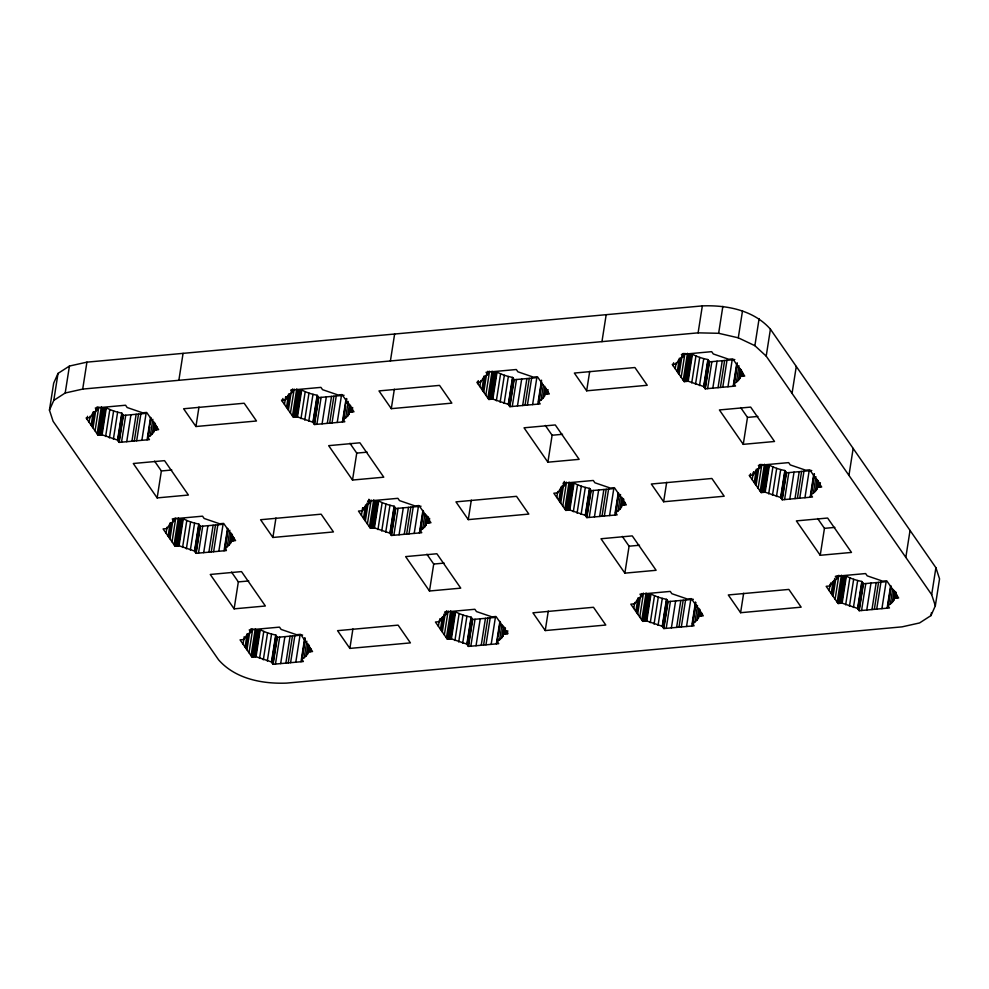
<?xml version="1.0" encoding="UTF-8"?>
<svg xmlns="http://www.w3.org/2000/svg" width="989" height="989" viewBox="0 0 989 989"><rect width="100%" height="100%" fill="white"/><g stroke="black" fill="none" stroke-linecap="round" stroke-linejoin="round"><path stroke-width="1.48" d="M49.45 410.138L53.666 383.2L58.017 373.422L69.428 366.054L86.921 362.147L702.338 305.898C726.68 304.946 753.643 310.089 770.419 329.176L935.903 567.711L939.55 578.862L935.334 605.8L930.983 615.578L919.572 622.946L902.079 626.853L286.662 683.102C262.32 684.054 235.357 678.911 218.581 659.824L53.097 421.289L49.45 410.138L53.802 400.372L58.017 373.422M53.802 400.372L65.2 393.004L69.428 366.054M65.2 393.004L82.705 389.085L86.921 362.147M87.057 419.324L87.526 416.32M89.109 422.278L90.036 416.282M91.149 425.233L93.263 411.758M92.088 426.568L94.425 411.609M93.015 427.916L95.834 409.953M96.65 409.941L97.107 406.936M150.884 417.853L147.843 437.323L149.438 439.623L119.162 442.392L117.555 440.08L102.102 434.801L98.047 435.172L86.117 417.976L90.172 417.605L92.521 413.6L96.897 410.299L97.367 407.307M95.068 430.87L98.813 406.924M97.12 433.825L101.335 406.887L102.275 408.222L98.047 435.172M98.677 435.111L102.905 408.173M100.074 434.987L104.302 408.037M101.471 434.863L105.687 407.913M102.102 434.801L106.318 407.851L102.275 408.222M105.613 436.47L109.828 409.52L106.318 407.851M109.396 437.917L113.611 410.979L109.828 409.52M113.389 439.128L117.617 412.19L113.611 410.979M117.555 440.08L121.783 413.142L117.617 412.19M117.815 440.451L122.03 413.501M118.359 441.242L122.574 414.292M118.903 442.034L123.13 415.083M119.162 442.392L123.378 415.442L121.783 413.142M121.523 442.17L125.739 415.219M126.728 441.7L130.944 414.75M131.933 441.218L136.148 414.267M134.294 441.007L138.522 414.057M136.667 440.785L140.883 413.835M141.872 440.315L146.088 413.365L123.378 415.442M147.077 439.833L150.588 417.383M148.09 437.682L149.735 427.199M150.204 424.207L150.909 419.719M147.843 437.323L150.266 435.766L152.85 419.299M150.266 435.766L152.219 434.01L154.086 422.031M152.219 434.01L153.654 432.082L155.063 423.094M153.654 432.082L155.496 424.021M155.199 429.955L155.903 425.455M156.583 429.819L157.053 426.828M157.152 497.9L133.292 463.507L164.545 460.651L188.417 495.044L157.152 497.9L161.368 470.962L154.556 461.134M178.861 380.295L183.076 353.357M166.065 533.219L167.005 527.236M168.118 536.174L170.232 522.699M169.057 537.522L171.394 522.551M169.984 538.869L172.803 520.906M227.853 528.806L224.812 548.265L226.407 550.564L196.119 553.333L194.524 551.034L179.071 545.755L175.016 546.126L163.086 528.917L167.141 528.559L169.49 524.553L173.866 521.24L174.324 518.248M172.037 541.824L175.782 517.865M174.089 544.778L178.304 517.828L179.232 519.176L175.016 546.126M175.646 546.064L179.874 519.114M177.043 545.94L181.259 518.99M195.933 426.519L183.608 408.766L244.172 403.24L256.497 420.993L195.933 426.519L198.974 407.06M178.44 545.804L182.656 518.866M179.071 545.755L183.286 518.805L179.232 519.176M182.582 547.424L186.797 520.474L183.286 518.805M186.365 548.87L190.58 521.92L186.797 520.474M190.358 550.082L194.573 523.132L190.58 521.92M194.524 551.034L198.752 524.083L194.573 523.132M194.771 551.392L198.999 524.442M195.328 552.183L199.543 525.233M195.871 552.975L200.099 526.024M196.119 553.333L200.347 526.383L198.752 524.083M198.492 553.123L202.708 526.173M203.697 552.641L207.913 525.691M208.902 552.171L213.117 525.221M211.263 551.949L215.491 524.998M213.636 551.738L217.852 524.788M218.841 551.256L223.057 524.318L200.347 526.383M224.046 550.786L227.557 528.324M225.294 547.127L227.878 530.66M225.603 549.414L226.073 546.423M224.812 548.265L227.235 546.707L229.819 530.24M227.235 546.707L229.176 544.951L231.055 532.984M229.176 544.951L230.622 543.035L232.032 534.048M230.622 543.035L232.464 534.962M232.168 540.896L232.86 536.409M233.552 540.773L234.022 537.781M234.121 608.853L210.261 574.461L241.514 571.605L265.373 605.997L234.121 608.853L238.337 581.903L231.525 572.075M243.034 644.173L244.209 636.681M282.421 401.46L282.891 398.468M245.087 647.127L247.201 633.652M246.014 648.475L248.363 633.504M284.473 404.427L285.648 396.935M346.496 398.505L343.208 419.46L344.815 421.771L314.527 424.528L312.932 422.229L297.479 416.95L293.424 417.321L281.494 400.125L285.549 399.754L286.006 396.762M246.953 649.81L249.76 631.847M250.576 631.835L251.045 628.831M305.057 638.251L301.781 659.218L303.376 661.517L273.088 664.287L271.493 661.975L256.04 656.696L251.985 657.067L240.055 639.871L244.11 639.5L246.459 635.494L250.823 632.194L251.293 629.202M286.526 407.381L288.627 393.906M249.005 652.765L252.751 628.819M287.453 408.717L289.802 393.746M288.392 410.064L291.199 392.101M292.015 392.077L292.484 389.085M251.058 655.719L255.273 628.781L256.2 630.117L251.985 657.067M285.549 399.754L287.886 395.748L292.262 392.435L292.732 389.443M290.432 413.019L294.19 389.073M252.615 657.005L256.843 630.067M254.012 656.881L258.228 629.931M272.89 537.472L260.577 519.72L321.141 514.181L333.454 531.934L272.89 537.472L275.943 518.013M292.484 415.973L296.712 389.023L297.64 390.371L293.424 417.321M255.409 656.758L259.625 629.808M256.04 656.696L260.255 629.746L256.2 630.117M294.054 417.259L298.27 390.309M295.451 417.135L299.667 390.185M296.836 417.012L301.064 390.062M259.551 658.365L263.766 631.427L260.255 629.746M297.479 416.95L301.694 390L297.64 390.371M300.977 418.619L305.205 391.669L301.694 390M263.321 659.824L267.549 632.873L263.766 631.427M304.76 420.065L308.976 393.127L305.205 391.669M267.327 661.023L271.542 634.085L267.549 632.873M308.766 421.277L312.981 394.327L308.976 393.127M271.493 661.975L275.708 635.037L271.542 634.085M271.74 662.346L275.968 635.395M272.296 663.137L276.512 636.187M272.84 663.928L277.056 636.978M273.088 664.287L277.316 637.336L275.708 635.037M312.932 422.229L317.148 395.291L312.981 394.327M275.461 664.064L279.677 637.114M313.179 422.587L317.395 395.649M313.723 423.379L317.951 396.441M314.279 424.17L318.495 397.232M314.527 424.528L318.742 397.59L317.148 395.291M316.888 424.318L321.116 397.368M280.666 663.594L284.881 636.644M322.093 423.836L326.321 396.898M285.87 663.112L290.086 636.162M288.232 662.902L292.447 635.952M327.297 423.366L331.525 396.416M290.593 662.679L294.821 635.742M329.671 423.144L333.886 396.206M332.032 422.933L336.248 395.983M295.798 662.21L300.026 635.259M337.237 422.464L341.452 395.513M301.002 661.728L304.76 637.781M302.498 656.585L305.069 640.106M301.781 659.218L304.204 657.66L306.788 641.193M342.441 421.982L345.965 399.531M304.204 657.66L306.145 655.905L308.024 643.926M343.467 419.818L345.569 406.355M346.039 403.351L346.743 398.864M306.145 655.905L307.591 653.976L308.988 645.001M307.591 653.976L309.433 645.916M309.124 651.85L309.829 647.35M343.208 419.46L345.643 417.914L348.215 401.447M310.521 651.714L310.991 648.722M345.643 417.914L347.584 416.159L349.463 404.18M347.584 416.159L349.018 414.23L350.427 405.243M349.018 414.23L350.872 406.17M350.563 412.092L351.268 407.604M351.96 411.968L352.665 407.48M352.517 480.048L328.657 445.656L359.922 442.8L383.781 477.193L352.517 480.048L356.745 453.11L349.921 443.282M361.442 515.368L362.617 507.889M423.23 510.954L420.177 530.413L421.771 532.712L391.496 535.482L389.901 533.182L374.435 527.891L370.393 528.262L358.463 511.066L362.506 510.695L362.975 507.703M363.495 518.323L365.596 504.847M364.422 519.67L367.006 503.203M365.349 521.005L367.933 504.538M368.427 502.239L368.897 499.247M390.408 360.973L394.623 334.022M368.984 503.03L369.453 500.038M362.506 510.695L364.854 506.702L369.231 503.389L369.701 500.397M367.401 523.972L371.159 500.014M349.859 648.413L337.546 630.661L398.11 625.135L410.423 642.887L349.859 648.413L352.912 628.955M369.453 526.927L373.681 499.977L374.608 501.324L370.393 528.262M371.023 528.213L375.239 501.262M372.42 528.077L376.636 501.139M391.298 408.667L378.985 390.915L439.549 385.389L451.862 403.129L391.298 408.667L394.351 389.209M373.805 527.953L378.033 501.003M374.435 527.891L378.663 500.953L374.608 501.324M377.946 529.572L382.162 502.622L378.663 500.953M381.729 531.019L385.945 504.069L382.162 502.622M385.735 532.23L389.95 505.28L385.945 504.069M389.901 533.182L394.117 506.232L389.95 505.28M390.148 533.541L394.364 506.591M390.692 534.332L394.92 507.382M391.248 535.123L395.464 508.173M391.496 535.482L395.711 508.531L394.117 506.232M393.857 535.259L398.085 508.321M399.062 534.789L403.289 507.839M404.266 534.32L408.494 507.369M406.64 534.097L410.855 507.147M409.001 533.887L413.217 506.937M414.206 533.405L418.421 506.455M419.41 532.935L422.921 510.472M420.424 530.772L423.477 511.313M420.177 530.413L422.612 528.855L424.949 513.884M422.612 528.855L424.553 527.1L426.432 515.121M424.553 527.1L425.987 525.171L427.396 516.196M425.987 525.171L427.841 517.111M427.532 523.045L428.472 517.062M428.929 522.921L429.634 518.421M429.486 591.002L405.626 556.609L436.891 553.753L460.75 588.146L429.486 591.002L433.714 564.051L426.889 554.223M438.411 626.321L439.351 620.326M500.199 621.896L497.146 641.354L498.74 643.666L468.465 646.423L466.87 644.123L451.404 638.845L447.349 639.215L435.42 622.019L439.475 621.648L439.944 618.657M477.798 383.608L478.256 380.617M440.464 629.276L442.33 617.297M441.391 630.611L443.974 614.144M479.838 386.563L480.778 380.58M442.318 631.959L445.137 613.996M445.952 613.971L446.422 610.979M439.475 621.648L441.823 617.643L446.2 614.342L446.669 611.338M481.89 389.518L484.004 376.055M444.37 634.913L448.128 610.967M482.83 390.865L485.166 375.894M483.757 392.213L486.576 374.25M487.379 374.225L487.849 371.234M446.422 637.868L450.638 610.918L451.577 612.265L447.349 639.215M541.626 382.15L538.585 401.608L540.179 403.908L509.891 406.677L508.297 404.377L492.843 399.099L488.789 399.469L476.859 382.273L480.914 381.902L483.262 377.897L487.639 374.584L488.096 371.592M485.809 395.167L489.555 371.209M447.992 639.154L452.208 612.203M449.377 639.03L453.605 612.08M468.267 519.621L455.954 501.868L516.518 496.33L528.831 514.082L468.267 519.621L471.308 500.15M487.861 398.122L492.077 371.172L493.004 372.519L488.789 399.469M450.774 638.906L454.989 611.956M451.404 638.845L455.632 611.894L451.577 612.265M489.419 399.408L493.647 372.457M490.816 399.284L495.032 372.334M492.213 399.148L496.429 372.21M454.915 640.513L459.131 613.563L455.632 611.894M492.843 399.099L497.059 372.148L493.004 372.519M458.698 641.96L462.914 615.022L459.131 613.563M496.354 400.768L500.57 373.817L497.059 372.148M500.137 402.214L504.353 375.264L500.57 373.817M462.691 643.171L466.919 616.221L462.914 615.022M504.13 403.425L508.358 376.475L504.353 375.264M466.87 644.123L471.085 617.185L466.919 616.221M467.117 644.482L471.333 617.544M467.661 645.273L471.877 618.335M468.217 646.064L472.433 619.126M468.465 646.423L472.68 619.485L471.085 617.185M508.297 404.377L512.525 377.427L508.358 376.475M508.544 404.736L512.772 377.786M470.826 646.213L475.041 619.262M509.1 405.527L513.316 378.577M509.644 406.318L513.872 379.368M509.891 406.677L514.119 379.727L512.525 377.427M512.265 406.467L516.481 379.516M476.03 645.743L480.246 618.793M517.47 405.984L521.685 379.047M481.235 645.261L485.451 618.31M483.596 645.051L487.824 618.1M522.674 405.515L526.89 378.564M485.97 644.828L490.185 617.878M525.035 405.292L529.263 378.354M527.409 405.082L531.625 378.132M491.174 644.358L495.39 617.408L472.68 619.485M532.614 404.6L536.829 377.662L514.119 379.727M496.379 643.876L499.89 621.426M497.393 641.725L497.863 638.721M498.332 635.729L500.446 622.254M497.146 641.354L499.569 639.809L501.918 624.838M537.818 404.13L541.564 380.172M499.569 639.809L501.522 638.053L503.389 626.074M538.832 401.967L541.416 385.5M501.522 638.053L502.956 636.125L504.365 627.137M502.956 636.125L504.81 628.064M538.585 401.608L541.008 400.051L543.357 385.08M504.501 633.986L505.441 628.003M505.898 633.862L506.368 630.871M541.008 400.051L542.949 398.307L544.828 386.328M507.283 633.739L507.753 630.747M542.949 398.307L544.395 396.379L545.569 388.887M544.395 396.379L546.237 388.306M545.94 394.24L546.645 389.753M547.325 394.117L548.03 389.629M547.894 462.197L524.034 427.804L555.286 424.949L579.146 459.341L547.894 462.197L552.109 435.247L545.298 425.418M556.807 497.516L557.747 491.521M558.859 500.471L560.973 486.996M559.799 501.819L562.37 485.352M560.726 503.154L563.532 485.191M563.804 484.387L564.274 481.396M564.348 485.179L564.818 482.187M618.595 493.091L615.554 512.562L617.148 514.861L586.86 517.63L585.265 515.331L569.812 510.04L565.757 510.411L553.828 493.214L557.883 492.843L560.231 488.838L564.595 485.537L565.065 482.545M562.778 506.108L566.524 482.162M545.236 630.562L532.923 612.809L593.487 607.283L605.8 625.036L545.236 630.562L548.277 611.103M564.83 509.063L569.046 482.125L569.973 483.46L565.757 510.411M566.388 510.349L570.616 483.411M567.785 510.225L572.001 483.275M586.662 390.816L574.349 373.063L634.913 367.525L647.239 385.277L586.662 390.816L589.716 371.357M569.182 510.101L573.397 483.151M569.812 510.04L574.028 483.089L569.973 483.46M573.323 511.709L577.539 484.771L574.028 483.089M601.955 341.638L606.183 314.687M577.094 513.167L581.322 486.217L577.539 484.771M581.099 514.367L585.315 487.429L581.322 486.217M585.265 515.331L589.481 488.381L585.315 487.429M585.513 515.689L589.741 488.739M586.069 516.481L590.285 489.53M586.613 517.272L590.829 490.321M586.86 517.63L591.088 490.68L589.481 488.381M589.234 517.408L593.449 490.47M594.438 516.938L598.654 489.988M599.643 516.456L603.859 489.518M602.004 516.246L606.22 489.295M604.366 516.023L608.594 489.085M609.57 515.553L613.798 488.603L591.088 490.68M614.775 515.071L618.298 492.621M615.801 512.92L618.607 494.957M615.554 512.562L617.977 511.004L620.56 494.537M617.977 511.004L619.918 509.248L621.797 497.269M619.918 509.248L621.364 507.32L622.761 498.345M621.364 507.32L623.206 499.26M622.897 505.194L623.836 499.198M624.294 505.058L624.764 502.066M624.863 573.15L601.003 538.758L632.255 535.89L656.115 570.294L624.863 573.15L629.078 546.2L622.266 536.372M633.776 608.458L634.715 602.474M673.163 365.757L673.633 362.765M635.828 611.412L637.942 597.949M636.755 612.76L639.104 597.789M675.215 368.712L676.155 362.728M637.695 614.107L640.501 596.144M695.799 602.548L692.523 623.503L694.117 625.802L663.829 628.571L662.234 626.272L646.781 620.993L642.726 621.364L630.797 604.168L634.851 603.797L637.2 599.791L641.564 596.478L642.034 593.487M677.267 371.666L679.369 358.191M639.747 617.062L643.493 593.103M678.194 373.014L680.543 358.043M679.122 374.361L681.94 356.386M682.756 356.374L683.226 353.382M641.787 620.016L646.015 593.066L646.942 594.414L642.726 621.364M737.238 362.802L733.949 383.757L735.544 386.056L705.268 388.825L703.674 386.526L688.208 381.235L684.165 381.606L672.236 364.409L676.278 364.039L678.627 360.045L683.003 356.732L683.473 353.741M681.174 377.316L684.932 353.357M643.357 621.302L647.572 594.352M644.754 621.179L648.969 594.228M663.631 501.757L651.318 484.017L711.882 478.478L724.195 496.231L663.631 501.757L666.685 482.298M683.226 380.271L687.454 353.32L688.381 354.668L684.165 381.606M646.151 621.043L650.366 594.105M646.781 620.993L650.997 594.043L646.942 594.414M684.796 381.556L689.012 354.606M686.193 381.42L690.409 354.482M687.578 381.297L691.806 354.346M650.28 622.662L654.508 595.712L650.997 594.043M688.208 381.235L692.436 354.297L688.381 354.668M82.705 389.085L698.11 332.848L702.338 305.898M691.719 382.916L695.947 355.966L692.436 354.297M654.063 624.108L658.291 597.158L654.508 595.712M695.502 384.362L699.718 357.412L695.947 355.966M658.068 625.32L662.284 598.37L658.291 597.158M699.507 385.574L703.723 358.624L699.718 357.412M662.234 626.272L666.45 599.322L662.284 598.37M662.482 626.63L666.71 599.68M663.038 627.422L667.254 600.471M663.582 628.213L667.798 601.263M663.829 628.571L668.045 601.633L666.45 599.322M703.674 386.526L707.889 359.576L703.723 358.624M703.921 386.884L708.136 359.934M666.203 628.361L670.418 601.411M704.465 387.676L708.693 360.725M705.021 388.467L709.237 361.517M705.268 388.825L709.484 361.875L707.889 359.576M707.63 388.615L711.857 361.665M671.407 627.879L675.623 600.941M698.11 332.848L718.644 333.293L722.86 306.343M712.834 388.133L717.062 361.183M676.612 627.409L680.828 600.459M678.973 627.187L683.189 600.249M718.039 387.663L722.267 360.713M681.334 626.977L685.562 600.026M720.412 387.441L724.628 360.491M722.774 387.231L726.989 360.28M686.539 626.494L690.767 599.557M727.978 386.748L732.194 359.798M691.744 626.025L695.502 602.066M693.005 622.365L695.811 604.403M693.314 624.652L693.784 621.661M935.334 605.8L931.675 594.661L766.203 356.127L754.879 345.68L738.289 337.818L742.504 310.867M692.523 623.503L694.946 621.945L697.517 605.478M733.183 386.279L736.694 363.816M694.946 621.945L696.886 620.202L698.766 608.223M734.197 384.115L737.25 364.657M696.886 620.202L698.333 618.273L699.73 609.286M698.333 618.273L700.175 610.213M699.866 616.135L700.571 611.647M733.949 383.757L736.385 382.199L738.956 365.732M701.263 616.011L701.733 613.019M736.385 382.199L738.326 380.444L740.205 368.477M738.326 380.444L739.76 378.515L741.169 369.54M739.76 378.515L741.614 370.455M741.305 376.389L742.01 371.901M742.702 376.265L743.172 373.273M754.879 345.68L759.095 318.73M743.258 444.345L719.399 409.953L750.663 407.097L774.523 441.49L743.258 444.345L747.486 417.395L740.662 407.567M766.203 356.127L770.419 329.176M750.132 476.71L750.602 473.706M752.184 479.665L753.358 472.173M814.207 473.743L810.918 494.71L812.513 497.01L782.237 499.779L780.642 497.467L765.177 492.188L761.122 492.559L749.192 475.363L753.247 474.992L753.717 472M754.236 482.62L756.338 469.145M755.163 483.955L757.512 468.984M756.091 485.302L758.909 467.34M759.725 467.327L760.195 464.323M753.247 474.992L755.596 470.987L759.972 467.686L760.442 464.682M758.143 488.257L761.901 464.311M740.6 612.71L728.287 594.958L788.851 589.419L801.164 607.172L740.6 612.71L743.654 593.252M760.195 491.212L764.41 464.274L765.35 465.609L761.122 492.559M761.765 492.497L765.981 465.559M763.149 492.374L767.377 465.423M764.546 492.25L768.762 465.3M765.177 492.188L769.405 465.238L765.35 465.609M768.688 493.857L772.904 466.907L769.405 465.238M772.471 495.304L776.686 468.366L772.904 466.907M792.053 393.387L796.281 366.449M776.464 496.515L780.692 469.577L776.686 468.366M780.642 497.467L784.858 470.529L780.692 469.577M780.89 497.826L785.105 470.888M781.434 498.617L785.662 471.679M781.99 499.408L786.206 472.47M782.237 499.779L786.453 472.829L784.858 470.529M784.598 499.556L788.814 472.606M789.803 499.086L794.019 472.136M795.008 498.604L799.223 471.654M797.381 498.394L801.597 471.444M799.742 498.172L803.958 471.221M804.947 497.702L809.163 470.752M810.152 497.22L813.663 474.769M811.165 495.069L814.454 474.102M810.918 494.71L813.341 493.152L815.925 476.686M813.341 493.152L815.295 491.397L817.161 479.418M815.295 491.397L816.729 489.468L818.138 480.481M816.729 489.468L818.583 481.408M818.274 487.342L818.979 482.842M819.671 487.206L820.376 482.719M820.227 555.286L796.368 520.894L827.632 518.038L851.492 552.431L820.227 555.286L824.455 528.349L817.631 518.52M829.153 590.606L830.08 584.623M890.941 586.193L887.887 605.651L889.482 607.951L859.206 610.72L857.599 608.42L842.146 603.142L838.091 603.5L826.161 586.304L830.216 585.933L830.686 582.941M848.945 475.388L853.161 448.437M831.193 593.561L833.072 581.581M832.132 594.908L834.704 578.441M833.059 596.256L835.643 579.789M830.216 585.933L832.565 581.94L836.941 578.627L837.411 575.635M835.112 599.21L838.857 575.252M837.164 602.165L841.379 575.215L842.319 576.562L838.091 603.5M838.734 603.451L842.949 576.5M840.118 603.315L844.346 576.377M841.515 603.191L845.731 576.241M842.146 603.142L846.374 576.191L842.319 576.562M845.657 604.811L849.872 577.86L846.374 576.191M849.44 606.257L853.655 579.307L849.872 577.86M853.433 607.469L857.661 580.518L853.655 579.307M857.599 608.42L861.827 581.47L857.661 580.518M857.859 608.779L862.074 581.829M858.403 609.57L862.618 582.62M858.947 610.361L863.174 583.411M859.206 610.72L863.422 583.77L861.827 581.47M861.567 610.51L865.783 583.559M866.772 610.028L870.988 583.077M871.977 609.558L876.192 582.608M874.338 609.335L878.566 582.385M876.711 609.125L880.927 582.175M881.916 608.643L886.132 581.693L863.422 583.77M887.121 608.173L890.632 585.711M888.134 606.01L891.188 586.551M887.887 605.651L890.31 604.094L892.659 589.123M890.31 604.094L892.263 602.338L894.13 590.371M892.263 602.338L893.697 600.422L895.107 591.434M893.697 600.422L895.539 592.349M895.243 598.283L896.182 592.3M896.627 598.16L897.097 595.168M905.825 557.388L910.041 530.438M931.675 594.661L935.903 567.711M930.983 615.578L931.453 612.587M318.742 397.59L344.061 395.279M709.484 361.875L734.802 359.563M154.556 430.005L158.611 429.634L146.681 412.438L142.626 412.809L127.173 407.53L125.578 405.23L95.303 408L96.897 410.299M349.933 412.153L353.988 411.783L342.058 394.586L338.003 394.957L322.55 389.678L320.955 387.367L290.667 390.136L292.262 392.435M545.298 394.302L549.352 393.931L537.423 376.735L533.368 377.106L517.915 371.815L516.32 369.515L486.032 372.284L487.639 374.584M740.674 376.45L744.729 376.08L732.8 358.883L728.745 359.254L713.292 353.963L711.684 351.664L681.409 354.433L683.003 356.732M161.368 470.962L171.789 470.01M356.745 453.11L367.166 452.158M552.109 435.247L562.531 434.295M747.486 417.395L757.895 416.443M395.711 508.531L421.03 506.22M786.453 472.829L811.771 470.517M231.525 540.958L235.58 540.587L223.65 523.391L219.595 523.762L204.142 518.471L202.547 516.171L172.259 518.941L173.866 521.24M426.902 523.107L430.957 522.736L419.027 505.54L414.972 505.911L399.519 500.619L397.912 498.32L367.636 501.089L369.231 503.389M622.266 505.243L626.321 504.872L614.392 487.676L610.337 488.047L594.884 482.768L593.289 480.469L563.001 483.238L564.595 485.537M817.643 487.392L821.698 487.021L809.768 469.824L805.714 470.195L790.248 464.917L788.653 462.617L758.378 465.374L759.972 467.686M238.337 581.903L248.758 580.951M433.714 564.051L444.123 563.1M629.078 546.2L639.5 545.248M824.455 528.349L834.864 527.397M277.316 637.336L302.622 635.025M668.045 601.633L693.363 599.309M308.494 651.899L312.549 651.528L300.619 634.332L296.564 634.703L281.111 629.424L279.516 627.125L249.228 629.894L250.823 632.194M503.871 634.048L507.926 633.677L495.996 616.481L491.941 616.852L476.475 611.573L474.881 609.273L444.605 612.03L446.2 614.342M699.235 616.196L703.29 615.826L691.36 598.629L687.306 599L671.852 593.709L670.258 591.41L639.97 594.179L641.564 596.478M894.612 598.345L898.655 597.974L886.725 580.778L882.683 581.149L867.217 575.858L865.622 573.558L835.346 576.327L836.941 578.627M718.644 333.293L738.289 337.818"/></g></svg>
